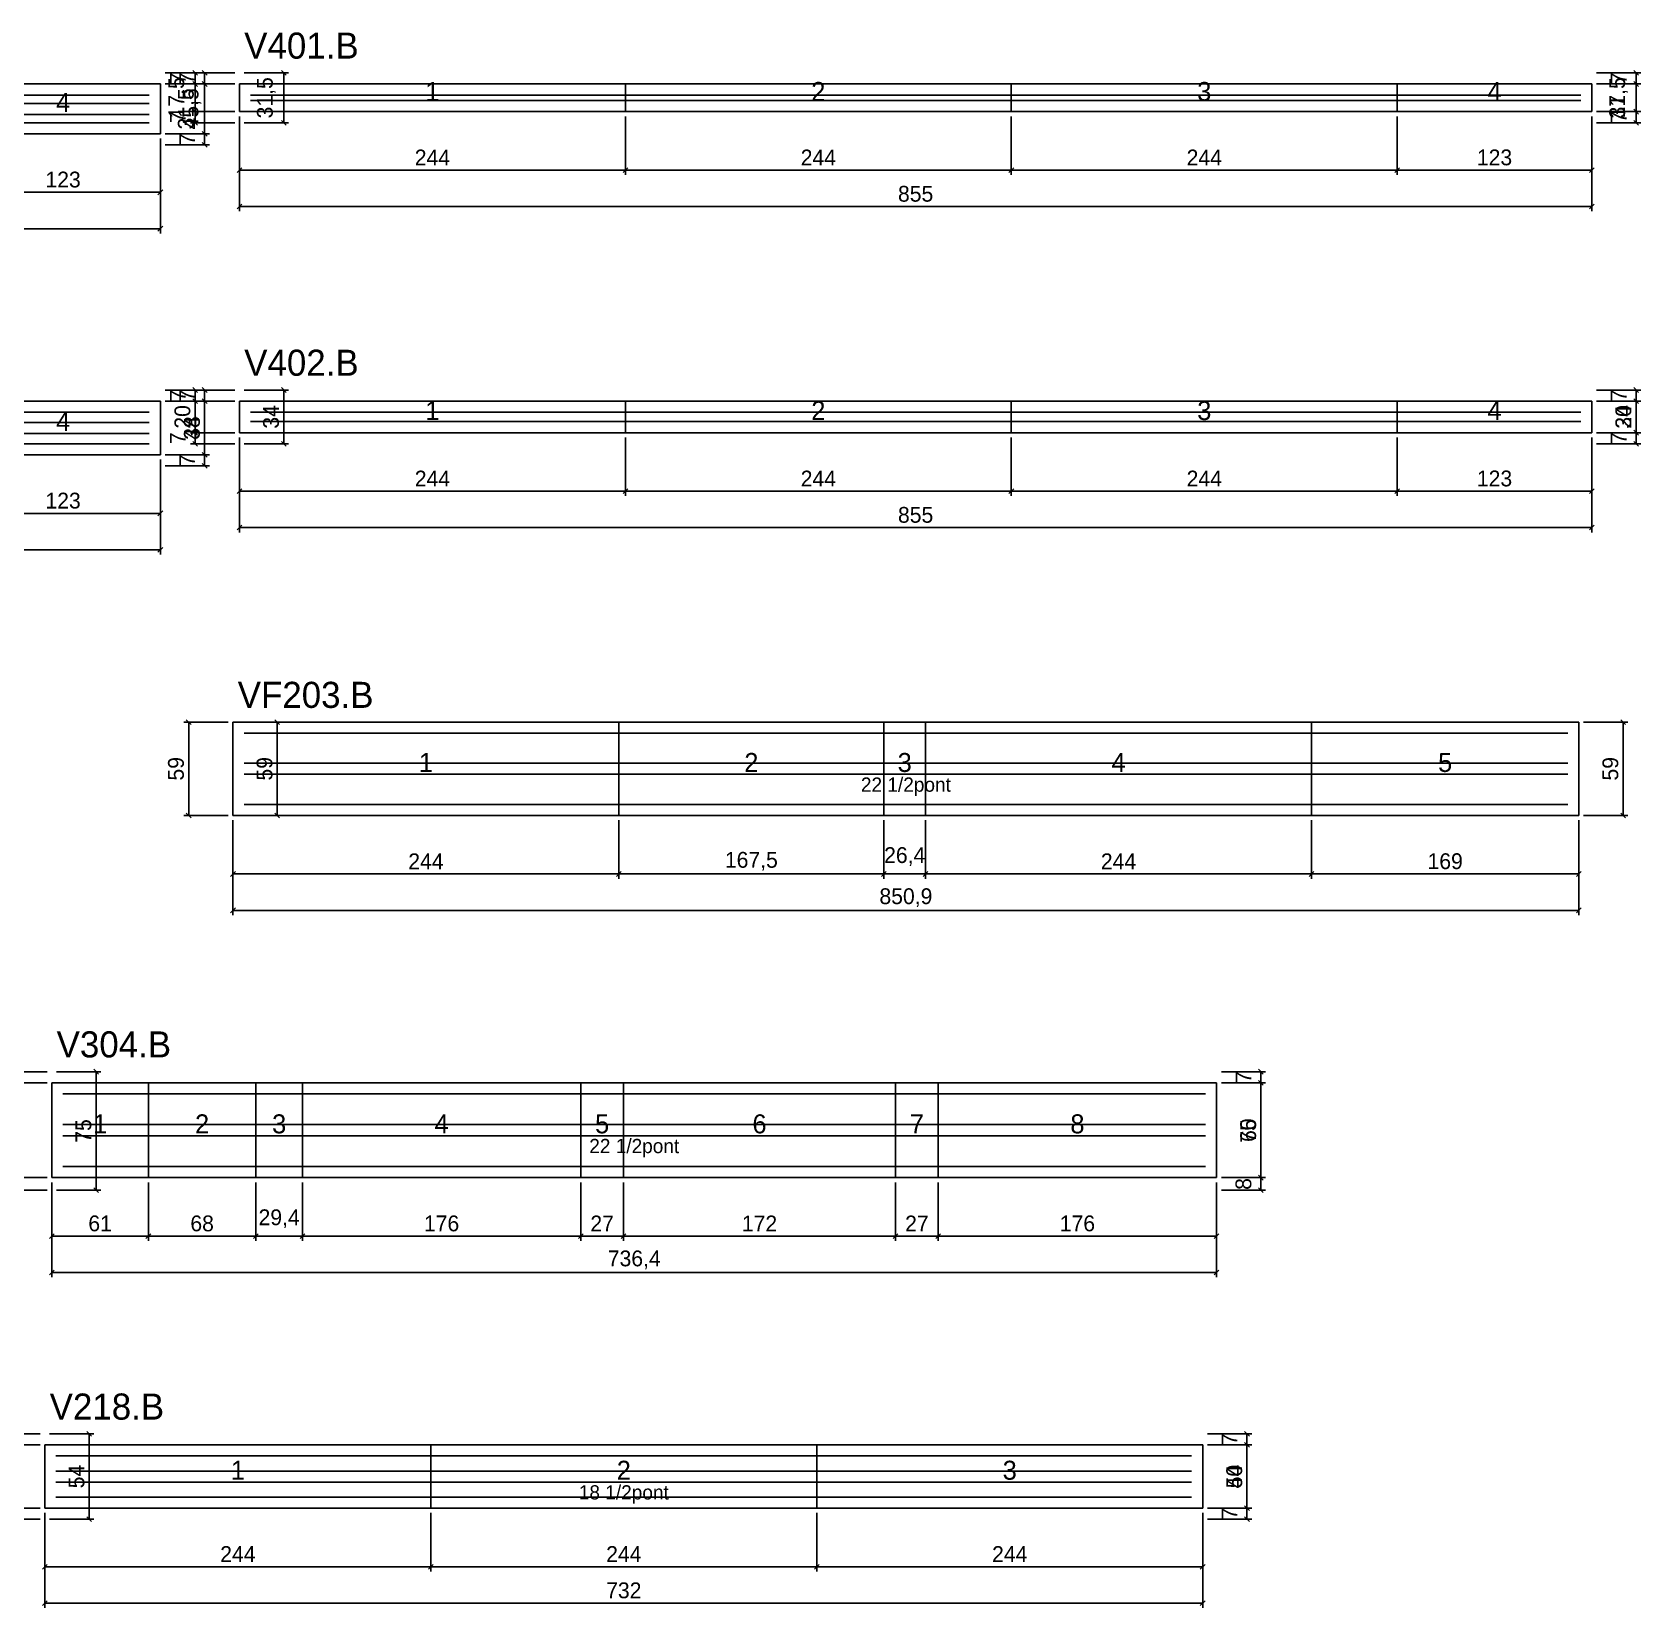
# Model space of a CAD drawing. Extents: x -13000 to 3070, y -38587 to 694.
# Drawn here: x 971 to 1988, y -7896 to -6900 of the extents above; entities that cross this region are included whole.
import ezdxf
from ezdxf.enums import TextEntityAlignment as Align

# ---------------------------------------------------------------- set-up
doc = ezdxf.new("R2010")
doc.units = 0
for name, color, linetype in [('5', 5, 'Continuous'), ('COTA', 241, 'Continuous'), ('NOMENCLATURA', 7, 'Continuous'), ('Painéis', 200, 'Continuous'), ('SARR_2.2x7', 40, 'Continuous')]:
    doc.layers.add(name, color=color, linetype=linetype)
doc.dimstyles.new('PAINEL', dxfattribs={"dimtxt": 10, "dimasz": 3, "dimexe": 3, "dimexo": 3, "dimgap": 3, "dimtad": 1, "dimblk": 'OBLIQUE', "dimblk1": 'OBLIQUE', "dimcen": 2.5, "dimclrd": 4, "dimclre": 4, "dimclrt": 240, "dimazin": 3, "dimtfac": 1, "dimtmove": 0, "dimatfit": 3})

# ---------------------------------------------------------------- blocks, each defined once
blk = doc.blocks.new('_OBLIQUE')
at = {"color": 0, "linetype": 'BYBLOCK'}
blk.add_line((-0.5, -0.5), (0.5, 0.5), dxfattribs=at)

msp = doc.modelspace()

# ---------------------------------------------------------------- linework, layer by layer
at = {"layer": 'Painéis'}
for p, q in [((929, -6933), (1052, -6933)), ((1052, -6964.5), (1052, -6933)), ((1102, -6933), (1346, -6933)), ((1102, -6950.5), (1102, -6933)), ((1346, -6950.5), (1346, -6933)), ((1346, -6950.5), (1346, -6933)), ((1346, -6933), (1590, -6933)), ((1346, -6950.5), (1346, -6933)), ((1590, -6950.5), (1590, -6933)), ((1590, -6950.5), (1590, -6933)), ((1590, -6933), (1834, -6933)), ((1590, -6950.5), (1590, -6933)), ((1834, -6950.5), (1834, -6933)), ((1834, -6950.5), (1834, -6933)), ((1834, -6933), (1957, -6933)), ((1834, -6950.5), (1834, -6933)), ((1957, -6950.5), (1957, -6933)), ((1102, -6950.5), (1346, -6950.5)), ((1346, -6950.5), (1590, -6950.5)), ((1590, -6950.5), (1834, -6950.5)), ((1834, -6950.5), (1957, -6950.5)), ((929, -6964.5), (1052, -6964.5)), ((929, -7133.5), (1052, -7133.5)), ((1052, -7167.5), (1052, -7133.5)), ((1102, -7133.5), (1346, -7133.5)), ((1102, -7153.5), (1102, -7133.5)), ((1346, -7153.5), (1346, -7133.5)), ((1346, -7153.5), (1346, -7133.5)), ((1346, -7133.5), (1590, -7133.5)), ((1346, -7153.5), (1346, -7133.5)), ((1590, -7153.5), (1590, -7133.5)), ((1590, -7153.5), (1590, -7133.5)), ((1590, -7133.5), (1834, -7133.5)), ((1590, -7153.5), (1590, -7133.5)), ((1834, -7153.5), (1834, -7133.5)), ((1834, -7153.5), (1834, -7133.5)), ((1834, -7133.5), (1957, -7133.5)), ((1834, -7153.5), (1834, -7133.5)), ((1957, -7153.5), (1957, -7133.5)), ((1102, -7153.5), (1346, -7153.5)), ((1346, -7153.5), (1590, -7153.5)), ((1590, -7153.5), (1834, -7153.5)), ((1834, -7153.5), (1957, -7153.5)), ((929, -7167.5), (1052, -7167.5)), ((1097.9, -7336.5), (1341.9, -7336.5)), ((1097.9, -7395.5), (1097.9, -7336.5)), ((1341.9, -7395.5), (1341.9, -7336.5)), ((1341.9, -7395.5), (1341.9, -7336.5)), ((1341.9, -7336.5), (1509.4, -7336.5)), ((1341.9, -7395.5), (1341.9, -7336.5)), ((1509.4, -7395.5), (1509.4, -7336.5)), ((1509.4, -7395.5), (1509.4, -7336.5)), ((1509.4, -7336.5), (1535.8, -7336.5)), ((1509.4, -7395.5), (1509.4, -7336.5)), ((1535.8, -7395.5), (1535.8, -7336.5)), ((1535.8, -7395.5), (1535.8, -7336.5)), ((1535.8, -7336.5), (1779.8, -7336.5)), ((1535.8, -7395.5), (1535.8, -7336.5)), ((1779.8, -7395.5), (1779.8, -7336.5)), ((1779.8, -7395.5), (1779.8, -7336.5)), ((1779.8, -7336.5), (1948.8, -7336.5)), ((1779.8, -7395.5), (1779.8, -7336.5)), ((1948.8, -7395.5), (1948.8, -7336.5)), ((1097.9, -7395.5), (1341.9, -7395.5)), ((1341.9, -7395.5), (1509.4, -7395.5)), ((1509.4, -7395.5), (1535.8, -7395.5)), ((1535.8, -7395.5), (1779.8, -7395.5)), ((1779.8, -7395.5), (1948.8, -7395.5)), ((983.4, -7564.5), (1044.4, -7564.5)), ((983.4, -7624.5), (983.4, -7564.5)), ((1044.4, -7624.5), (1044.4, -7564.5)), ((1044.4, -7624.5), (1044.4, -7564.5)), ((1044.4, -7564.5), (1112.4, -7564.5)), ((1044.4, -7624.5), (1044.4, -7564.5)), ((1112.4, -7624.5), (1112.4, -7564.5)), ((1112.4, -7624.5), (1112.4, -7564.5)), ((1112.4, -7564.5), (1141.8, -7564.5)), ((1112.4, -7624.5), (1112.4, -7564.5)), ((1141.8, -7624.5), (1141.8, -7564.5)), ((1141.8, -7624.5), (1141.8, -7564.5)), ((1141.8, -7564.5), (1317.8, -7564.5)), ((1141.8, -7624.5), (1141.8, -7564.5)), ((1317.8, -7624.5), (1317.8, -7564.5)), ((1317.8, -7624.5), (1317.8, -7564.5)), ((1317.8, -7564.5), (1344.8, -7564.5)), ((1317.8, -7624.5), (1317.8, -7564.5)), ((1344.8, -7624.5), (1344.8, -7564.5)), ((1344.8, -7624.5), (1344.8, -7564.5)), ((1344.8, -7564.5), (1516.8, -7564.5)), ((1344.8, -7624.5), (1344.8, -7564.5)), ((1516.8, -7624.5), (1516.8, -7564.5)), ((1516.8, -7624.5), (1516.8, -7564.5)), ((1516.8, -7564.5), (1543.8, -7564.5)), ((1516.8, -7624.5), (1516.8, -7564.5)), ((1543.8, -7624.5), (1543.8, -7564.5)), ((1543.8, -7624.5), (1543.8, -7564.5)), ((1543.8, -7564.5), (1719.8, -7564.5)), ((1543.8, -7624.5), (1543.8, -7564.5)), ((1719.8, -7624.5), (1719.8, -7564.5)), ((983.4, -7624.5), (1044.4, -7624.5)), ((1044.4, -7624.5), (1112.4, -7624.5)), ((1112.4, -7624.5), (1141.8, -7624.5)), ((1141.8, -7624.5), (1317.8, -7624.5)), ((1317.8, -7624.5), (1344.8, -7624.5)), ((1344.8, -7624.5), (1516.8, -7624.5)), ((1516.8, -7624.5), (1543.8, -7624.5)), ((1543.8, -7624.5), (1719.8, -7624.5)), ((979, -7793.5), (1223, -7793.5)), ((979, -7833.5), (979, -7793.5)), ((1223, -7833.5), (1223, -7793.5)), ((1223, -7833.5), (1223, -7793.5)), ((1223, -7793.5), (1467, -7793.5)), ((1223, -7833.5), (1223, -7793.5)), ((1467, -7833.5), (1467, -7793.5)), ((1467, -7833.5), (1467, -7793.5)), ((1467, -7793.5), (1711, -7793.5)), ((1467, -7833.5), (1467, -7793.5)), ((1711, -7833.5), (1711, -7793.5)), ((979, -7833.5), (1223, -7833.5)), ((1223, -7833.5), (1467, -7833.5)), ((1467, -7833.5), (1711, -7833.5))]:
    msp.add_line(p, q, dxfattribs=at)
at = {"layer": 'SARR_2.2x7'}
for points in [[(929, -6940), (1045, -6940)], [(929, -6940), (1045, -6940)], [(929, -6945.25), (1045, -6945.25)], [(929, -6945.25), (1045, -6945.25)], [(1109, -6940), (1346, -6940)], [(1109, -6940), (1346, -6940)], [(1109, -6943.5), (1346, -6943.5)], [(1109, -6943.5), (1346, -6943.5)], [(1346, -6940), (1590, -6940)], [(1346, -6940), (1590, -6940)], [(1346, -6943.5), (1590, -6943.5)], [(1346, -6943.5), (1590, -6943.5)], [(1590, -6940), (1834, -6940)], [(1590, -6940), (1834, -6940)], [(1590, -6943.5), (1834, -6943.5)], [(1590, -6943.5), (1834, -6943.5)], [(1834, -6940), (1950, -6940)], [(1834, -6940), (1950, -6940)], [(1834, -6943.5), (1950, -6943.5)], [(1834, -6943.5), (1950, -6943.5)], [(929, -6952.25), (1045, -6952.25)], [(929, -6952.25), (1045, -6952.25)], [(929, -6957.5), (1045, -6957.5)], [(929, -6957.5), (1045, -6957.5)], [(929, -7140.5), (1045, -7140.5)], [(929, -7140.5), (1045, -7140.5)], [(929, -7147), (1045, -7147)], [(929, -7147), (1045, -7147)], [(1109, -7140.5), (1346, -7140.5)], [(1109, -7140.5), (1346, -7140.5)], [(1109, -7146.5), (1346, -7146.5)], [(1109, -7146.5), (1346, -7146.5)], [(1346, -7140.5), (1590, -7140.5)], [(1346, -7140.5), (1590, -7140.5)], [(1346, -7146.5), (1590, -7146.5)], [(1346, -7146.5), (1590, -7146.5)], [(1590, -7140.5), (1834, -7140.5)], [(1590, -7140.5), (1834, -7140.5)], [(1590, -7146.5), (1834, -7146.5)], [(1590, -7146.5), (1834, -7146.5)], [(1834, -7140.5), (1950, -7140.5)], [(1834, -7140.5), (1950, -7140.5)], [(1834, -7146.5), (1950, -7146.5)], [(1834, -7146.5), (1950, -7146.5)], [(929, -7154), (1045, -7154)], [(929, -7154), (1045, -7154)], [(929, -7160.5), (1045, -7160.5)], [(929, -7160.5), (1045, -7160.5)], [(1104.9, -7343.5), (1341.9, -7343.5)], [(1104.9, -7343.5), (1341.9, -7343.5)], [(1341.9, -7343.5), (1509.4, -7343.5)], [(1341.9, -7343.5), (1509.4, -7343.5)], [(1509.4, -7343.5), (1535.8, -7343.5)], [(1509.4, -7343.5), (1535.8, -7343.5)], [(1535.8, -7343.5), (1779.8, -7343.5)], [(1535.8, -7343.5), (1779.8, -7343.5)], [(1779.8, -7343.5), (1941.8, -7343.5)], [(1779.8, -7343.5), (1941.8, -7343.5)], [(1104.9, -7362.5), (1341.9, -7362.5)], [(1104.9, -7362.5), (1341.9, -7362.5)], [(1341.9, -7362.5), (1509.4, -7362.5)], [(1341.9, -7362.5), (1509.4, -7362.5)], [(1509.4, -7362.5), (1535.8, -7362.5)], [(1509.4, -7362.5), (1535.8, -7362.5)], [(1535.8, -7362.5), (1779.8, -7362.5)], [(1535.8, -7362.5), (1779.8, -7362.5)], [(1779.8, -7362.5), (1941.8, -7362.5)], [(1779.8, -7362.5), (1941.8, -7362.5)], [(1104.9, -7369.5), (1341.9, -7369.5)], [(1104.9, -7369.5), (1341.9, -7369.5)], [(1341.9, -7369.5), (1509.4, -7369.5)], [(1341.9, -7369.5), (1509.4, -7369.5)], [(1509.4, -7369.5), (1535.8, -7369.5)], [(1509.4, -7369.5), (1535.8, -7369.5)], [(1535.8, -7369.5), (1779.8, -7369.5)], [(1535.8, -7369.5), (1779.8, -7369.5)], [(1779.8, -7369.5), (1941.8, -7369.5)], [(1779.8, -7369.5), (1941.8, -7369.5)], [(1104.9, -7388.5), (1341.9, -7388.5)], [(1104.9, -7388.5), (1341.9, -7388.5)], [(1341.9, -7388.5), (1509.4, -7388.5)], [(1341.9, -7388.5), (1509.4, -7388.5)], [(1509.4, -7388.5), (1535.8, -7388.5)], [(1509.4, -7388.5), (1535.8, -7388.5)], [(1535.8, -7388.5), (1779.8, -7388.5)], [(1535.8, -7388.5), (1779.8, -7388.5)], [(1779.8, -7388.5), (1941.8, -7388.5)], [(1779.8, -7388.5), (1941.8, -7388.5)], [(990.4, -7571.5), (1044.4, -7571.5)], [(990.4, -7571.5), (1044.4, -7571.5)], [(1044.4, -7571.5), (1112.4, -7571.5)], [(1044.4, -7571.5), (1112.4, -7571.5)], [(1112.4, -7571.5), (1141.8, -7571.5)], [(1112.4, -7571.5), (1141.8, -7571.5)], [(1141.8, -7571.5), (1317.8, -7571.5)], [(1141.8, -7571.5), (1317.8, -7571.5)], [(1317.8, -7571.5), (1344.8, -7571.5)], [(1317.8, -7571.5), (1344.8, -7571.5)], [(1344.8, -7571.5), (1516.8, -7571.5)], [(1344.8, -7571.5), (1516.8, -7571.5)], [(1516.8, -7571.5), (1543.8, -7571.5)], [(1516.8, -7571.5), (1543.8, -7571.5)], [(1543.8, -7571.5), (1712.8, -7571.5)], [(1543.8, -7571.5), (1712.8, -7571.5)], [(990.4, -7591), (1044.4, -7591)], [(990.4, -7591), (1044.4, -7591)], [(1044.4, -7591), (1112.4, -7591)], [(1044.4, -7591), (1112.4, -7591)], [(1112.4, -7591), (1141.8, -7591)], [(1112.4, -7591), (1141.8, -7591)], [(1141.8, -7591), (1317.8, -7591)], [(1141.8, -7591), (1317.8, -7591)], [(1317.8, -7591), (1344.8, -7591)], [(1317.8, -7591), (1344.8, -7591)], [(1344.8, -7591), (1516.8, -7591)], [(1344.8, -7591), (1516.8, -7591)], [(1516.8, -7591), (1543.8, -7591)], [(1516.8, -7591), (1543.8, -7591)], [(1543.8, -7591), (1712.8, -7591)], [(1543.8, -7591), (1712.8, -7591)], [(990.4, -7598), (1044.4, -7598)], [(990.4, -7598), (1044.4, -7598)], [(1044.4, -7598), (1112.4, -7598)], [(1044.4, -7598), (1112.4, -7598)], [(1112.4, -7598), (1141.8, -7598)], [(1112.4, -7598), (1141.8, -7598)], [(1141.8, -7598), (1317.8, -7598)], [(1141.8, -7598), (1317.8, -7598)], [(1317.8, -7598), (1344.8, -7598)], [(1317.8, -7598), (1344.8, -7598)], [(1344.8, -7598), (1516.8, -7598)], [(1344.8, -7598), (1516.8, -7598)], [(1516.8, -7598), (1543.8, -7598)], [(1516.8, -7598), (1543.8, -7598)], [(1543.8, -7598), (1712.8, -7598)], [(1543.8, -7598), (1712.8, -7598)], [(990.4, -7617.5), (1044.4, -7617.5)], [(990.4, -7617.5), (1044.4, -7617.5)], [(1044.4, -7617.5), (1112.4, -7617.5)], [(1044.4, -7617.5), (1112.4, -7617.5)], [(1112.4, -7617.5), (1141.8, -7617.5)], [(1112.4, -7617.5), (1141.8, -7617.5)], [(1141.8, -7617.5), (1317.8, -7617.5)], [(1141.8, -7617.5), (1317.8, -7617.5)], [(1317.8, -7617.5), (1344.8, -7617.5)], [(1317.8, -7617.5), (1344.8, -7617.5)], [(1344.8, -7617.5), (1516.8, -7617.5)], [(1344.8, -7617.5), (1516.8, -7617.5)], [(1516.8, -7617.5), (1543.8, -7617.5)], [(1516.8, -7617.5), (1543.8, -7617.5)], [(1543.8, -7617.5), (1712.8, -7617.5)], [(1543.8, -7617.5), (1712.8, -7617.5)], [(986, -7800.5), (1223, -7800.5)], [(986, -7800.5), (1223, -7800.5)], [(1223, -7800.5), (1467, -7800.5)], [(1223, -7800.5), (1467, -7800.5)], [(1467, -7800.5), (1704, -7800.5)], [(1467, -7800.5), (1704, -7800.5)], [(986, -7810), (1223, -7810)], [(986, -7810), (1223, -7810)], [(1223, -7810), (1467, -7810)], [(1223, -7810), (1467, -7810)], [(1467, -7810), (1704, -7810)], [(1467, -7810), (1704, -7810)], [(986, -7817), (1223, -7817)], [(986, -7817), (1223, -7817)], [(1223, -7817), (1467, -7817)], [(1223, -7817), (1467, -7817)], [(1467, -7817), (1704, -7817)], [(1467, -7817), (1704, -7817)], [(986, -7826.5), (1223, -7826.5)], [(986, -7826.5), (1223, -7826.5)], [(1223, -7826.5), (1467, -7826.5)], [(1223, -7826.5), (1467, -7826.5)], [(1467, -7826.5), (1704, -7826.5)], [(1467, -7826.5), (1704, -7826.5)]]:
    msp.add_lwpolyline(points, dxfattribs=at)

# ---------------------------------------------------------------- texts
at = {"layer": '5'}
for s, height, p in [('1', 12, (1224, -6937.75)), ('2', 12, (1468, -6937.75)), ('3', 12, (1712, -6937.75)), ('4', 12, (1895.5, -6937.75)), ('4', 12, (990.5, -6944.75)), ('1', 12, (1224, -7139.5)), ('2', 12, (1468, -7139.5)), ('3', 12, (1712, -7139.5)), ('4', 12, (1895.5, -7139.5)), ('4', 12, (990.5, -7146.5)), ('1', 12, (1219.9, -7362)), ('2', 12, (1425.65, -7362)), ('3', 12, (1522.6, -7362)), ('4', 12, (1657.8, -7362)), ('5', 12, (1864.3, -7362)), ('22 1/2pont', 9, (1523.35, -7376)), ('1', 12, (1013.9, -7590.5)), ('2', 12, (1078.4, -7590.5)), ('3', 12, (1127.1, -7590.5)), ('4', 12, (1229.8, -7590.5)), ('5', 12, (1331.3, -7590.5)), ('6', 12, (1430.8, -7590.5)), ('7', 12, (1530.3, -7590.5)), ('8', 12, (1631.8, -7590.5)), ('22 1/2pont', 9, (1351.6, -7604.5)), ('1', 12, (1101, -7809.5)), ('2', 12, (1345, -7809.5)), ('3', 12, (1589, -7809.5)), ('18 1/2pont', 9, (1345, -7823.5))]:
    msp.add_text(s, height=height, dxfattribs=at).set_placement(p, align=Align.MIDDLE_CENTER)
at = {"layer": 'NOMENCLATURA'}
for s, p in [('V401.B', (1105, -6917)), ('V402.B', (1105, -7117.5)), ('VF203.B', (1100.9, -7327.5)), ('V304.B', (986.4, -7548.5)), ('V218.B', (982, -7777.5))]:
    msp.add_text(s, height=16.5, dxfattribs=at).set_placement(p)

# ---------------------------------------------------------------- dimensions: what is measured, and where the dimension line sits
at = {"layer": 'COTA'}
for base, p1, p2 in [((1080, -6971.5), (1052, -6971.5), (1052, -6926)), ((1080, -6933), (1052, -6933), (1052, -6926)), ((1074, -6933), (1102, -6933), (1102, -6926)), ((1130, -6957.5), (1102, -6957.5), (1102, -6926)), ((1985, -6957.5), (1957, -6957.5), (1957, -6926)), ((1985, -6933), (1957, -6933), (1957, -6926)), ((1080, -6964.5), (1052, -6964.5), (1052, -6933)), ((1074, -6950.5), (1102, -6950.5), (1102, -6933)), ((1985, -6950.5), (1957, -6950.5), (1957, -6933)), ((1074, -6957.5), (1102, -6957.5), (1102, -6950.5)), ((1985, -6957.5), (1957, -6957.5), (1957, -6950.5)), ((1080, -6971.5), (1052, -6971.5), (1052, -6964.5)), ((1080, -7174.5), (1052, -7174.5), (1052, -7126.5)), ((1080, -7133.5), (1052, -7133.5), (1052, -7126.5)), ((1074, -7133.5), (1102, -7133.5), (1102, -7126.5)), ((1130, -7160.5), (1102, -7160.5), (1102, -7126.5)), ((1985, -7160.5), (1957, -7160.5), (1957, -7126.5)), ((1985, -7133.5), (1957, -7133.5), (1957, -7126.5)), ((1080, -7167.5), (1052, -7167.5), (1052, -7133.5)), ((1074, -7153.5), (1102, -7153.5), (1102, -7133.5)), ((1985, -7153.5), (1957, -7153.5), (1957, -7133.5)), ((1074, -7160.5), (1102, -7160.5), (1102, -7153.5)), ((1985, -7160.5), (1957, -7160.5), (1957, -7153.5)), ((1080, -7174.5), (1052, -7174.5), (1052, -7167.5)), ((1069.9, -7395.5), (1097.9, -7395.5), (1097.9, -7336.5)), ((1125.9, -7395.5), (1097.9, -7395.5), (1097.9, -7336.5)), ((1976.8, -7395.5), (1948.8, -7395.5), (1948.8, -7336.5)), ((1976.8, -7395.5), (1948.8, -7395.5), (1948.8, -7336.5)), ((955.4, -7564.5), (983.4, -7564.5), (983.4, -7557.5)), ((1011.4, -7632.5), (983.4, -7632.5), (983.4, -7557.5)), ((1747.8, -7632.5), (1719.8, -7632.5), (1719.8, -7557.5)), ((1747.8, -7564.5), (1719.8, -7564.5), (1719.8, -7557.5)), ((955.4, -7624.5), (983.4, -7624.5), (983.4, -7564.5)), ((1747.8, -7624.5), (1719.8, -7624.5), (1719.8, -7564.5)), ((955.4, -7632.5), (983.4, -7632.5), (983.4, -7624.5)), ((1747.8, -7632.5), (1719.8, -7632.5), (1719.8, -7624.5)), ((951, -7793.5), (979, -7793.5), (979, -7786.5)), ((1007, -7840.5), (979, -7840.5), (979, -7786.5)), ((1739, -7840.5), (1711, -7840.5), (1711, -7786.5)), ((1739, -7793.5), (1711, -7793.5), (1711, -7786.5)), ((951, -7833.5), (979, -7833.5), (979, -7793.5)), ((1739, -7833.5), (1711, -7833.5), (1711, -7793.5)), ((951, -7840.5), (979, -7840.5), (979, -7833.5)), ((1739, -7840.5), (1711, -7840.5), (1711, -7833.5))]:
    msp.add_linear_dim(base=base, p1=p1, p2=p2, angle=90, dimstyle='PAINEL', dxfattribs=at).render()
for base, p1, p2 in [((1102, -6987.5), (1102, -6950.5), (1346, -6950.5)), ((1102, -7010.5), (1102, -6950.5), (1957, -6950.5)), ((1346, -6987.5), (1346, -6950.5), (1590, -6950.5)), ((1590, -6987.5), (1590, -6950.5), (1834, -6950.5)), ((1834, -6987.5), (1834, -6950.5), (1957, -6950.5)), ((197, -7024.5), (197, -6964.5), (1052, -6964.5)), ((929, -7001.5), (929, -6964.5), (1052, -6964.5)), ((1102, -7190.5), (1102, -7153.5), (1346, -7153.5)), ((1102, -7213.5), (1102, -7153.5), (1957, -7153.5)), ((1346, -7190.5), (1346, -7153.5), (1590, -7153.5)), ((1590, -7190.5), (1590, -7153.5), (1834, -7153.5)), ((1834, -7190.5), (1834, -7153.5), (1957, -7153.5)), ((197, -7227.5), (197, -7167.5), (1052, -7167.5)), ((929, -7204.5), (929, -7167.5), (1052, -7167.5)), ((1097.9, -7432.5), (1097.9, -7395.5), (1341.9, -7395.5)), ((1097.9, -7455.5), (1097.9, -7395.5), (1948.8, -7395.5)), ((1341.9, -7432.5), (1341.9, -7395.5), (1509.4, -7395.5)), ((1509.4, -7432.5), (1509.4, -7395.5), (1535.8, -7395.5)), ((1535.8, -7432.5), (1535.8, -7395.5), (1779.8, -7395.5)), ((1779.8, -7432.5), (1779.8, -7395.5), (1948.8, -7395.5)), ((983.4, -7661.5), (983.4, -7624.5), (1044.4, -7624.5)), ((983.4, -7684.5), (983.4, -7624.5), (1719.8, -7624.5)), ((1044.4, -7661.5), (1044.4, -7624.5), (1112.4, -7624.5)), ((1112.4, -7661.5), (1112.4, -7624.5), (1141.8, -7624.5)), ((1141.8, -7661.5), (1141.8, -7624.5), (1317.8, -7624.5)), ((1317.8, -7661.5), (1317.8, -7624.5), (1344.8, -7624.5)), ((1344.8, -7661.5), (1344.8, -7624.5), (1516.8, -7624.5)), ((1516.8, -7661.5), (1516.8, -7624.5), (1543.8, -7624.5)), ((1543.8, -7661.5), (1543.8, -7624.5), (1719.8, -7624.5)), ((979, -7870.5), (979, -7833.5), (1223, -7833.5)), ((979, -7893.5), (979, -7833.5), (1711, -7833.5)), ((1223, -7870.5), (1223, -7833.5), (1467, -7833.5)), ((1467, -7870.5), (1467, -7833.5), (1711, -7833.5))]:
    msp.add_linear_dim(base=base, p1=p1, p2=p2, dimstyle='PAINEL', dxfattribs=at).render()

doc.saveas('drawing.dxf')
